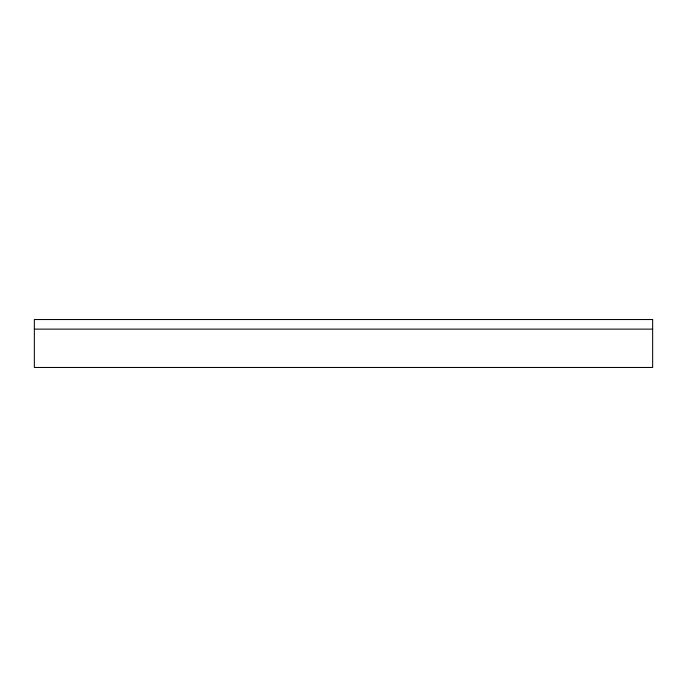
<?xml version="1.0" encoding="UTF-8"?>
<svg xmlns="http://www.w3.org/2000/svg" width="687" height="687" viewBox="0 0 687 687"><rect width="100%" height="100%" fill="white"/><g stroke="black" fill="none" stroke-linecap="round" stroke-linejoin="round"><path stroke-width="1.03" d="M34.35 329.125L652.65 329.125M652.65 319.532L34.35 319.532L34.35 367.468L652.65 367.468L652.65 319.532"/></g></svg>
